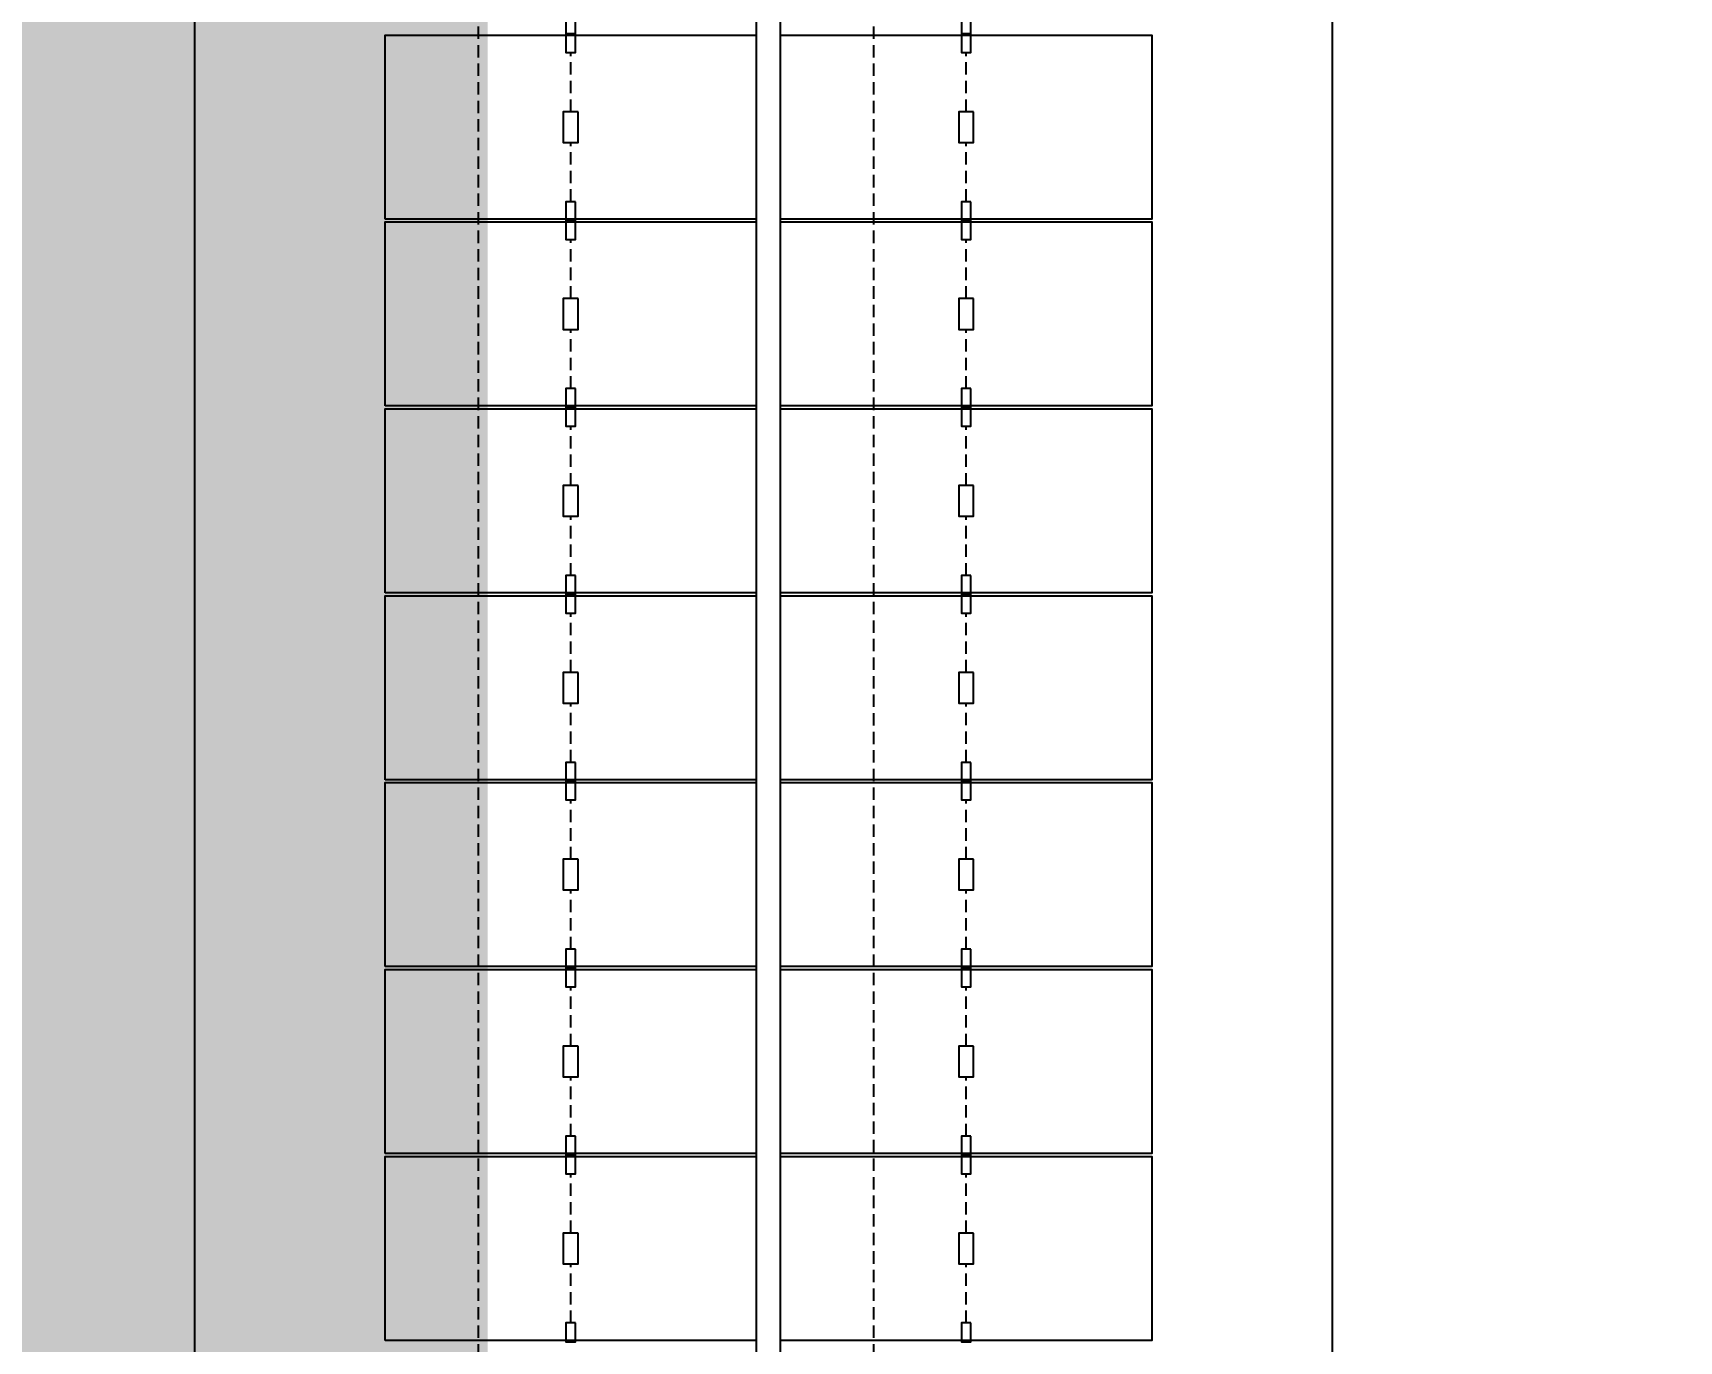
# Model space of a CAD drawing. Header units: feet. Extents: x -13743 to 68376, y -48 to 67763.
# Drawn here: x 1373.16 to 1406.42, y 63153 to 63179.44 of the extents above; entities that cross this region are included whole.
import ezdxf
from ezdxf.enums import TextEntityAlignment as Align
from ezdxf.lldxf.tags import DXFTag

# ---------------------------------------------------------------- set-up
doc = ezdxf.new("R2018")
doc.units = ezdxf.units.FT
doc.header["$MEASUREMENT"] = 0
doc.linetypes.add('HIDDEN', pattern=[0.375, 0.25, -0.125])
for name, color, linetype in [('E-DC FEEDER', 10, 'DC TRUNK FEEDER'), ('E-HARN-COMP', 8, 'Continuous'), ('E-TRNK-CABL-NEG', 6, 'HIDDEN'), ('E-TRUNK-CABLE-POS', 6, 'HIDDEN'), ('G-ANNO-TEXT', 1, 'Continuous'), ('G-TEXT', 7, 'Continuous'), ('PVcase PV Modules (full frames)', 142, 'Continuous')]:
    doc.layers.add(name, color=color, linetype=linetype)
doc.styles.add('NEI-A', font='arial.ttf')
doc.styles.get("Standard").update_dxf_attribs({"font": 'arial.ttf'})
tags = doc.linetypes.add('DC TRUNK FEEDER', pattern='A,0.5,-0.2,["DT",Standard,S=0.1,R=0,X=-0.1,Y=-0.05],-0.2', length=0.9).pattern_tags.tags
tags[6] = DXFTag(74, 10)

# ---------------------------------------------------------------- blocks, each defined once
blk = doc.blocks.new('HT72-18X (2x39)')
for points in [[(49978.573, 17293.928), (49978.573, 17143.993), (49979.065, 17143.993), (49979.065, 17293.928), (49978.573, 17293.928)], [(49971.076, 17182.276), (49971.076, 17185.993), (49978.573, 17185.993), (49978.573, 17182.276), (49971.076, 17182.276)], [(49979.065, 17182.276), (49979.065, 17185.993), (49986.562, 17185.993), (49986.562, 17182.276), (49979.065, 17182.276)], [(49971.076, 17178.499), (49971.076, 17182.217), (49978.573, 17182.217), (49978.573, 17178.499), (49971.076, 17178.499)], [(49979.065, 17178.499), (49979.065, 17182.217), (49986.562, 17182.217), (49986.562, 17178.499), (49979.065, 17178.499)], [(49971.076, 17174.723), (49971.076, 17178.44), (49978.573, 17178.44), (49978.573, 17174.723), (49971.076, 17174.723)], [(49979.065, 17174.723), (49979.065, 17178.44), (49986.562, 17178.44), (49986.562, 17174.723), (49979.065, 17174.723)], [(49971.076, 17170.947), (49971.076, 17174.664), (49978.573, 17174.664), (49978.573, 17170.947), (49971.076, 17170.947)], [(49979.065, 17170.947), (49979.065, 17174.664), (49986.562, 17174.664), (49986.562, 17170.947), (49979.065, 17170.947)], [(49971.076, 17167.171), (49971.076, 17170.888), (49978.573, 17170.888), (49978.573, 17167.171), (49971.076, 17167.171)], [(49979.065, 17167.171), (49979.065, 17170.888), (49986.562, 17170.888), (49986.562, 17167.171), (49979.065, 17167.171)], [(49971.076, 17163.394), (49971.076, 17167.112), (49978.573, 17167.112), (49978.573, 17163.394), (49971.076, 17163.394)], [(49979.065, 17163.394), (49979.065, 17167.112), (49986.562, 17167.112), (49986.562, 17163.394), (49979.065, 17163.394)], [(49971.076, 17159.618), (49971.076, 17163.335), (49978.573, 17163.335), (49978.573, 17159.618), (49971.076, 17159.618)], [(49979.065, 17159.618), (49979.065, 17163.335), (49986.562, 17163.335), (49986.562, 17159.618), (49979.065, 17159.618)]]:
    blk.add_lwpolyline(points)
blk = doc.blocks.new('DETAIL_TITLE')
at = {"style": 'NEI-A', "flags": 8}
blk.add_attdef('#', text='', height=0.2, dxfattribs=at).set_placement((0.5922, -0.5109), align=Align.MIDDLE_CENTER)
at = {"lineweight": 30, "flags": 104}
blk.add_attdef('DETAIL_TITLE', text='', height=0.2, dxfattribs=at).set_placement((0.9099, -0.52514), align=Align.BOTTOM_LEFT)
at = {"style": 'NEI-A'}
for tag, p in [('SCALE:', (0.93865, -0.73792)), ('1"_=_', (1.5474, -0.73792))]:
    blk.add_attdef(tag, text='', height=0.1, dxfattribs=at).set_placement(p, align=Align.BOTTOM_LEFT)
blk = doc.blocks.new('sub-title')
at = {"color": 153, "lineweight": 30, "flags": 106}
blk.add_attdef('SUB_TITLE', text='', height=0.1875, dxfattribs=at).set_placement((0, 0.1875), align=Align.MIDDLE_CENTER)

msp = doc.modelspace()

# ---------------------------------------------------------------- linework, layer by layer
at = {"layer": 'E-DC FEEDER', "flags": 128}
msp.add_lwpolyline([(1376.427, 63141.276), (1376.427, 63336.727)], dxfattribs=at)
at = {"layer": 'E-HARN-COMP'}
for points in [[(1384.12, 63179.804), (1383.926, 63179.804), (1383.926, 63179.423), (1384.12, 63179.423)], [(1392.109, 63179.804), (1391.915, 63179.804), (1391.915, 63179.423), (1392.109, 63179.423)], [(1384.12, 63179.423), (1383.926, 63179.423), (1383.926, 63179.043), (1384.12, 63179.043)], [(1392.109, 63179.423), (1391.915, 63179.423), (1391.915, 63179.043), (1392.109, 63179.043)], [(1384.174, 63177.846), (1383.872, 63177.846), (1383.872, 63177.225), (1384.174, 63177.225)], [(1392.162, 63177.846), (1391.861, 63177.846), (1391.861, 63177.225), (1392.162, 63177.225)], [(1384.12, 63176.028), (1383.926, 63176.028), (1383.926, 63175.647), (1384.12, 63175.647)], [(1392.109, 63176.028), (1391.915, 63176.028), (1391.915, 63175.647), (1392.109, 63175.647)], [(1384.12, 63175.647), (1383.926, 63175.647), (1383.926, 63175.267), (1384.12, 63175.267)], [(1392.109, 63175.647), (1391.915, 63175.647), (1391.915, 63175.267), (1392.109, 63175.267)], [(1384.174, 63174.07), (1383.872, 63174.07), (1383.872, 63173.448), (1384.174, 63173.448)], [(1392.162, 63174.07), (1391.861, 63174.07), (1391.861, 63173.448), (1392.162, 63173.448)], [(1384.12, 63172.251), (1383.926, 63172.251), (1383.926, 63171.871), (1384.12, 63171.871)], [(1392.109, 63172.251), (1391.915, 63172.251), (1391.915, 63171.871), (1392.109, 63171.871)], [(1384.12, 63171.871), (1383.926, 63171.871), (1383.926, 63171.491), (1384.12, 63171.491)], [(1392.109, 63171.871), (1391.915, 63171.871), (1391.915, 63171.491), (1392.109, 63171.491)], [(1384.174, 63170.293), (1383.872, 63170.293), (1383.872, 63169.672), (1384.174, 63169.672)], [(1392.162, 63170.293), (1391.861, 63170.293), (1391.861, 63169.672), (1392.162, 63169.672)], [(1384.12, 63168.475), (1383.926, 63168.475), (1383.926, 63168.095), (1384.12, 63168.095)], [(1392.109, 63168.475), (1391.915, 63168.475), (1391.915, 63168.095), (1392.109, 63168.095)], [(1384.12, 63168.095), (1383.926, 63168.095), (1383.926, 63167.714), (1384.12, 63167.714)], [(1392.109, 63168.095), (1391.915, 63168.095), (1391.915, 63167.714), (1392.109, 63167.714)], [(1384.174, 63166.517), (1383.872, 63166.517), (1383.872, 63165.896), (1384.174, 63165.896)], [(1392.162, 63166.517), (1391.861, 63166.517), (1391.861, 63165.896), (1392.162, 63165.896)], [(1384.12, 63164.699), (1383.926, 63164.699), (1383.926, 63164.318), (1384.12, 63164.318)], [(1392.109, 63164.699), (1391.915, 63164.699), (1391.915, 63164.318), (1392.109, 63164.318)], [(1384.12, 63164.318), (1383.926, 63164.318), (1383.926, 63163.938), (1384.12, 63163.938)], [(1392.109, 63164.318), (1391.915, 63164.318), (1391.915, 63163.938), (1392.109, 63163.938)], [(1384.174, 63162.741), (1383.872, 63162.741), (1383.872, 63162.12), (1384.174, 63162.12)], [(1392.162, 63162.741), (1391.861, 63162.741), (1391.861, 63162.12), (1392.162, 63162.12)], [(1384.12, 63160.923), (1383.926, 63160.923), (1383.926, 63160.542), (1384.12, 63160.542)], [(1392.109, 63160.923), (1391.915, 63160.923), (1391.915, 63160.542), (1392.109, 63160.542)], [(1384.12, 63160.542), (1383.926, 63160.542), (1383.926, 63160.162), (1384.12, 63160.162)], [(1392.109, 63160.542), (1391.915, 63160.542), (1391.915, 63160.162), (1392.109, 63160.162)], [(1384.174, 63158.965), (1383.872, 63158.965), (1383.872, 63158.343), (1384.174, 63158.343)], [(1392.162, 63158.965), (1391.861, 63158.965), (1391.861, 63158.343), (1392.162, 63158.343)], [(1384.12, 63157.146), (1383.926, 63157.146), (1383.926, 63156.766), (1384.12, 63156.766)], [(1392.109, 63157.146), (1391.915, 63157.146), (1391.915, 63156.766), (1392.109, 63156.766)], [(1384.12, 63156.766), (1383.926, 63156.766), (1383.926, 63156.386), (1384.12, 63156.386)], [(1392.109, 63156.766), (1391.915, 63156.766), (1391.915, 63156.386), (1392.109, 63156.386)], [(1384.174, 63155.188), (1383.872, 63155.188), (1383.872, 63154.567), (1384.174, 63154.567)], [(1392.162, 63155.188), (1391.861, 63155.188), (1391.861, 63154.567), (1392.162, 63154.567)], [(1384.12, 63153.37), (1383.926, 63153.37), (1383.926, 63152.99), (1384.12, 63152.99)], [(1392.109, 63153.37), (1391.915, 63153.37), (1391.915, 63152.99), (1392.109, 63152.99)]]:
    msp.add_lwpolyline(points, close=True, dxfattribs=at)
at = {"layer": 'E-TRNK-CABL-NEG'}
for points in [[(1384.023, 63176.028), (1384.023, 63177.225)], [(1392.012, 63176.028), (1392.012, 63177.225)], [(1384.023, 63172.251), (1384.023, 63173.448)], [(1392.012, 63172.251), (1392.012, 63173.448)], [(1384.023, 63168.475), (1384.023, 63169.672)], [(1392.012, 63168.475), (1392.012, 63169.672)], [(1384.023, 63164.699), (1384.023, 63165.896)], [(1392.012, 63164.699), (1392.012, 63165.896)], [(1384.023, 63160.923), (1384.023, 63162.12)], [(1392.012, 63160.923), (1392.012, 63162.12)], [(1384.023, 63157.146), (1384.023, 63158.343)], [(1392.012, 63157.146), (1392.012, 63158.343)], [(1384.023, 63153.37), (1384.023, 63154.567)], [(1392.012, 63153.37), (1392.012, 63154.567)]]:
    msp.add_lwpolyline(points, dxfattribs=at)
at = {"layer": 'E-TRUNK-CABLE-POS'}
for points in [[(1392.012, 63236.169), (1392.012, 63236.943), (1390.138, 63236.943), (1390.138, 63138.439), (1380.275, 63138.439)], [(1384.023, 63236.169), (1384.023, 63236.943), (1382.149, 63236.943), (1382.149, 63138.986), (1380.275, 63138.986)], [(1384.023, 63177.846), (1384.023, 63179.043)], [(1392.012, 63177.846), (1392.012, 63179.043)], [(1384.023, 63174.07), (1384.023, 63175.267)], [(1392.012, 63174.07), (1392.012, 63175.267)], [(1384.023, 63170.293), (1384.023, 63171.491)], [(1392.012, 63170.293), (1392.012, 63171.491)], [(1384.023, 63166.517), (1384.023, 63167.714)], [(1392.012, 63166.517), (1392.012, 63167.714)], [(1384.023, 63162.741), (1384.023, 63163.938)], [(1392.012, 63162.741), (1392.012, 63163.938)], [(1384.023, 63158.965), (1384.023, 63160.162)], [(1392.012, 63158.965), (1392.012, 63160.162)], [(1384.023, 63155.188), (1384.023, 63156.386)], [(1392.012, 63155.188), (1392.012, 63156.386)]]:
    msp.add_lwpolyline(points, dxfattribs=at)
at = {"layer": 'G-ANNO-TEXT', "flags": 128}
msp.add_lwpolyline([(1398.279, 63137.914, 0.298343), (1399.416, 63139.457), (1399.416, 63186.274, -0.298343), (1400.554, 63187.816, -0.298343), (1399.416, 63189.358), (1399.416, 63236.175, 0.298343), (1398.279, 63237.717)], format="xyb", dxfattribs=at)

# ---------------------------------------------------------------- block references
at = {"layer": 'G-ANNO-TEXT'}
ref = msp.add_blockref('DETAIL_TITLE', (-460.635, 63776.869), dxfattribs=dict(at, xscale=128.9267043143703, yscale=128.9267043143703, zscale=128.9267043143703))
lines = msp.add_mtext('{\\LDC BLOCK TYPE-1 (3) STRINGS (78) MODULES [580W]}', dxfattribs={"layer": '0', "insert": (-343.325, 63747.843), "char_height": 858.86809, "attachment_point": 1})
ref.add_attrib('DETAIL_TITLE', '', (-343.325, 63747.843)).embed_mtext(lines)
ref = msp.add_blockref('DETAIL_TITLE', (760.729, 63776.869), dxfattribs=dict(at, xscale=128.9267043143703, yscale=128.9267043143703, zscale=128.9267043143703))
lines = msp.add_mtext('{\\LDC BLOCK TYPE-2 (2) STRINGS (52) MODULES [580W-SOUTH MOTOR GAP] }', dxfattribs={"layer": '0', "insert": (878.039, 63747.843), "char_height": 795.5621, "attachment_point": 1})
ref.add_attrib('DETAIL_TITLE', '', (878.039, 63747.843)).embed_mtext(lines)
at = {"layer": 'G-TEXT'}
ref = msp.add_blockref('sub-title', (-222.976, 63183.228), dxfattribs=dict(at, xscale=5.485316049832718, yscale=5.485316049832718, zscale=5.485316049832718))
lines = msp.add_mtext('{\\LTYPICAL 54-MODULE SHORT TRACKER  WIRING DETAIL}', dxfattribs={"layer": 'G-ANNO-TEXT', "insert": (-193.015, 63195.724), "char_height": 92.11239, "attachment_point": 1})
ref.add_attrib('SUB_TITLE', '', (-193.015, 63195.724), dxfattribs={"flags": 104}).embed_mtext(lines)
at = {"layer": 'PVcase PV Modules (full frames)', "color": 144, "true_color": 0x007ca5}
msp.add_blockref('HT72-18X (2x39)', (-48590.801, 45993.401), dxfattribs=at)

doc.saveas('drawing.dxf')
